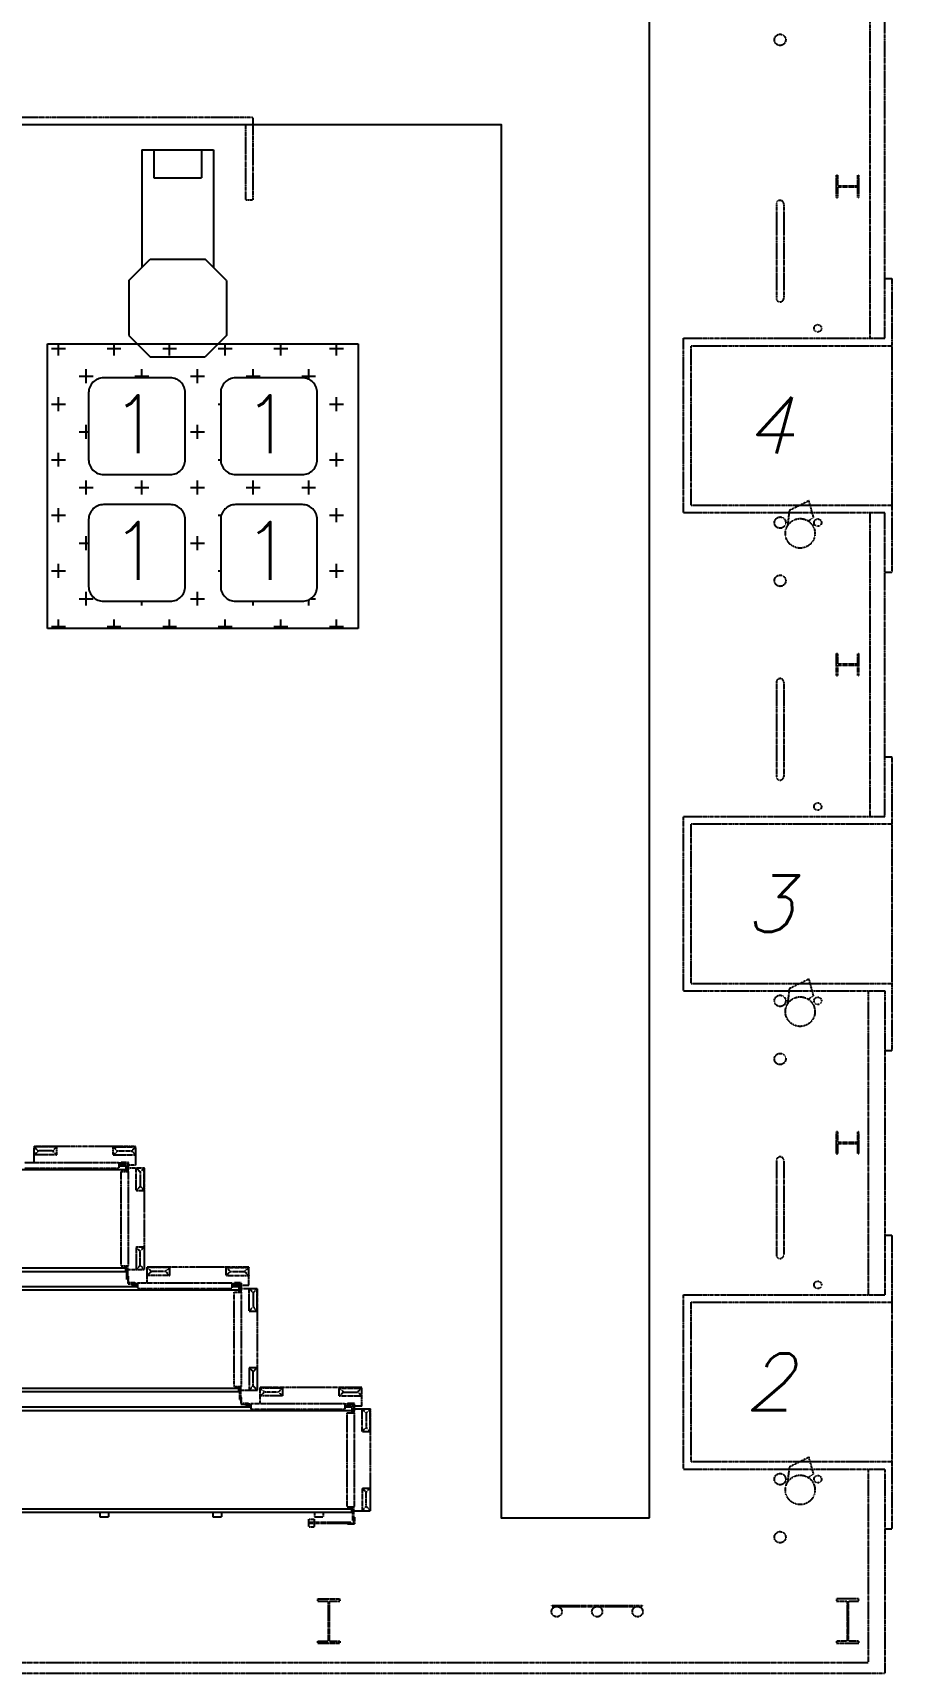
# Model space of a CAD drawing. Header units: millimetres. Extents: x -1732 to 458256, y -4349 to 130988.
# Drawn here: x 132499 to 144088, y 27629 to 49751 of the extents above; entities that cross this region are included whole.
import ezdxf
from ezdxf.enums import TextEntityAlignment as Align

# ---------------------------------------------------------------- set-up
doc = ezdxf.new("R2010")
doc.units = ezdxf.units.MM
doc.header["$LTSCALE"] = 0.01
doc.header["$MEASUREMENT"] = 0
doc.linetypes.add('PHANTOM2', pattern=[31.75, 15.875, -3.175, 3.175, -3.175, 3.175, -3.175])
for name, color, linetype in [('CHARIOTS', 251, 'CONTINUOUS'), ('Entreposage des rouleaux', 251, 'CONTINUOUS'), ('F-E-EQP', 251, 'CONTINUOUS'), ('F-E-EQP-PH2', 251, 'PHANTOM2'), ('F-E-EQP-TXT-MV2', 251, 'CONTINUOUS'), ('S-E-ACI', 251, 'PHANTOM2'), ('S-E-BET', 251, 'PHANTOM2')]:
    doc.layers.add(name, color=color, linetype=linetype)
doc.styles.add('ROMANS', font='ROMANS.SHX', dxfattribs={"width": 0.75, "oblique": 15})

msp = doc.modelspace()

# ---------------------------------------------------------------- hatches: boundary and pattern name
at = {"layer": 'Entreposage des rouleaux', "linetype": 'Continuous'}
h = msp.add_hatch(dxfattribs=at)
h.set_pattern_fill('CROSS', color=256, scale=1500, style=0)
h.set_pattern_definition([(0, (-78000, -37755.8), (375, 375), [187.5, -562.5]), (90, (-77906.25, -37849.55), (-375, 375), [187.5, -562.5])])
edge = h.paths.add_edge_path(flags=16)
edge.add_line((136134.5161, 45097.33961), (135232.03851, 45097.33961))
edge.add_arc((135232.03851, 44897.33961), 200, 90, 180)
edge.add_line((135032.03851, 44897.33961), (135032.03851, 43994.86202))
edge.add_arc((135232.03851, 43994.86202), 200, 180, 270)
edge.add_line((135232.03851, 43794.86202), (136134.5161, 43794.86202))
edge.add_arc((136134.5161, 43994.86202), 200, 270, 360)
edge.add_line((136334.5161, 43994.86202), (136334.5161, 44897.33961))
edge.add_arc((136134.5161, 44897.33961), 200, 0, 90)
edge = h.paths.add_edge_path(flags=16)
edge.add_line((134354.12246, 45097.33961), (133451.64487, 45097.33961))
edge.add_arc((133451.64487, 44897.33961), 200, 90, 180)
edge.add_line((133251.64487, 44897.33961), (133251.64487, 43994.86202))
edge.add_arc((133451.64487, 43994.86202), 200, 180, 270)
edge.add_line((133451.64487, 43794.86202), (134354.12246, 43794.86202))
edge.add_arc((134354.12246, 43994.86202), 200, 270, 360)
edge.add_line((134554.12246, 43994.86202), (134554.12246, 44897.33961))
edge.add_arc((134354.12246, 44897.33961), 200, 0, 90)
edge = h.paths.add_edge_path(flags=16)
edge.add_line((134354.12246, 43387.91476), (133451.64487, 43387.91476))
edge.add_arc((133451.64487, 43187.91476), 200, 90, 180)
edge.add_line((133251.64487, 43187.91476), (133251.64487, 42285.43717))
edge.add_arc((133451.64487, 42285.43717), 200, 180, 270)
edge.add_line((133451.64487, 42085.43717), (134354.12246, 42085.43717))
edge.add_arc((134354.12246, 42285.43717), 200, 270, 360)
edge.add_line((134554.12246, 42285.43717), (134554.12246, 43187.91476))
edge.add_arc((134354.12246, 43187.91476), 200, 0, 90)
edge = h.paths.add_edge_path(flags=16)
edge.add_line((136134.5161, 43387.91476), (135232.03851, 43387.91476))
edge.add_arc((135232.03851, 43187.91476), 200, 90, 180)
edge.add_line((135032.03851, 43187.91476), (135032.03851, 42285.43717))
edge.add_arc((135232.03851, 42285.43717), 200, 180, 270)
edge.add_line((135232.03851, 42085.43717), (136134.5161, 42085.43717))
edge.add_arc((136134.5161, 42285.43717), 200, 270, 360)
edge.add_line((136334.5161, 42285.43717), (136334.5161, 43187.91476))
edge.add_arc((136134.5161, 43187.91476), 200, 0, 90)
h.paths.add_polyline_path([(136885.86591, 45555.06843), (136885.86591, 41717.58301), (132696.70499, 41717.58301), (132696.70499, 45555.06843)])

# ---------------------------------------------------------------- linework, layer by layer
at = {"layer": 'CHARIOTS', "linetype": 'Continuous'}
msp.add_lwpolyline([(140816, 29724), (140816, 121145), (138816, 121145), (138816, 50189), (129489.15801, 50189), (129489.15801, 48514.618), (138816, 48514.618), (138816, 29724)], close=True, dxfattribs=at)
at = {"layer": 'Entreposage des rouleaux'}
for p, q in [((132696.70499, 45555.06843), (136885.86591, 45555.06843)), ((132696.70499, 41717.58301), (132696.70499, 45555.06843)), ((136885.86591, 45555.06843), (136885.86591, 41717.58301)), ((136885.86591, 41717.58301), (132696.70499, 41717.58301))]:
    msp.add_line(p, q, dxfattribs=at)
for points in [[(134354.12246, 45097.33961), (133451.64487, 45097.33961, 0.4142135624), (133251.64487, 44897.33961), (133251.64487, 43994.86202, 0.4142135624), (133451.64487, 43794.86202), (134354.12246, 43794.86202, 0.4142135624), (134554.12246, 43994.86202), (134554.12246, 44897.33961, 0.4142135624)], [(136134.5161, 45097.33961), (135232.03851, 45097.33961, 0.4142135624), (135032.03851, 44897.33961), (135032.03851, 43994.86202, 0.4142135624), (135232.03851, 43794.86202), (136134.5161, 43794.86202, 0.4142135624), (136334.5161, 43994.86202), (136334.5161, 44897.33961, 0.4142135624)], [(134354.12246, 43387.91476), (133451.64487, 43387.91476, 0.4142135624), (133251.64487, 43187.91476), (133251.64487, 42285.43717, 0.4142135624), (133451.64487, 42085.43717), (134354.12246, 42085.43717, 0.4142135624), (134554.12246, 42285.43717), (134554.12246, 43187.91476, 0.4142135624)], [(136134.5161, 43387.91476), (135232.03851, 43387.91476, 0.4142135624), (135032.03851, 43187.91476), (135032.03851, 42285.43717, 0.4142135624), (135232.03851, 42085.43717), (136134.5161, 42085.43717, 0.4142135624), (136334.5161, 42285.43717), (136334.5161, 43187.91476, 0.4142135624)]]:
    msp.add_lwpolyline(points, format="xyb", close=True, dxfattribs=at)
at = {"layer": 'F-E-EQP'}
for p, q in [((133967.41092, 48174.618), (133967.41092, 46584.618)), ((133967.41092, 48174.618), (134937.41092, 48174.618)), ((134132.41092, 48174.618), (134132.41092, 47794.618)), ((134772.41092, 48174.618), (134772.41092, 47794.618)), ((134937.41092, 48174.618), (134937.41092, 46584.618)), ((134132.41092, 47794.618), (134772.41092, 47794.618)), ((133792.41092, 46409.618), (134082.41092, 46699.618)), ((134082.41092, 46699.618), (134822.41092, 46699.618)), ((135112.41092, 46409.618), (134822.41092, 46699.618)), ((133792.41092, 46409.618), (133792.41092, 45669.618)), ((135112.41092, 46409.618), (135112.41092, 45669.618)), ((133792.41092, 45669.618), (134082.41092, 45379.618)), ((135112.41092, 45669.618), (134822.41092, 45379.618)), ((134082.41092, 45379.618), (134822.41092, 45379.618)), ((133754.58011, 34417.73913), (117294.60431, 34417.73913)), ((133658.58011, 34468.73913), (133754.58011, 34468.73913)), ((133754.58011, 34468.73913), (133754.58011, 34392.33913)), ((117294.60431, 33096.93913), (133754.20431, 33096.93913)), ((117294.60431, 33045.93844), (133754.58011, 33045.93844)), ((133754.58011, 33045.93844), (133754.58011, 33122.33913)), ((117294.60431, 32843.13913), (133912.58011, 32843.13913)), ((135278.20431, 32792.13913), (117294.60431, 32792.13913)), ((135182.58011, 32843.13913), (135278.58011, 32843.13913)), ((135278.58011, 32843.13913), (135278.58011, 32766.73913)), ((135278.58011, 31420.96263), (135278.58011, 31496.73913)), ((136802.58011, 29794.73844), (136802.58011, 29871.13913)), ((133404.00801, 29738.21332), (133518.30801, 29738.21332)), ((134928.00801, 29738.21332), (135042.30801, 29738.21332))]:
    msp.add_line(p, q, dxfattribs=at)
at = {"layer": 'F-E-EQP', "linetype": 'Continuous'}
for p, q in [((117294.60431, 31471.96332), (135278.20431, 31471.96332)), ((135278.58011, 31420.96263), (117294.60431, 31420.96263)), ((135436.58011, 31217.53913), (117294.60431, 31217.53913)), ((136802.58011, 31166.63878), (117294.60431, 31166.63878)), ((117294.60431, 29845.73913), (136802.58011, 29845.73913)), ((136802.58011, 29794.73844), (117294.60431, 29794.73844)), ((133404.00801, 29794.73844), (133404.00801, 29738.21332)), ((133518.30801, 29794.73844), (133518.30801, 29738.21332)), ((134928.00801, 29794.73844), (134928.00801, 29738.21332)), ((135042.30801, 29794.73844), (135042.30801, 29738.21332))]:
    msp.add_line(p, q, dxfattribs=at)
at = {"layer": 'F-E-EQP-PH2'}
for p, q in [((126662.41092, 48614.618), (135467.41092, 48614.618)), ((126762.41092, 48514.618), (135367.41092, 48514.618)), ((135367.41092, 48514.618), (135367.41092, 47499.618)), ((135467.41092, 48614.618), (135467.41092, 47499.618)), ((135367.41092, 47499.618), (135467.41092, 47499.618)), ((142526.03871, 47441.87281), (142526.03871, 46171.87281)), ((142626.03871, 47441.87281), (142626.03871, 46171.87281)), ((142965.91642, 43440.51708), (142700.30627, 43307.80293)), ((143028.82385, 43213.50588), (142965.91642, 43440.51708)), ((142700.30627, 43307.80293), (142676.3575, 43102.83434)), ((142954.25061, 43168.23319), (143028.82385, 43213.50588)), ((142526.03871, 40991.87281), (142526.03871, 39721.87281)), ((142626.03871, 40991.87281), (142626.03871, 39721.87281)), ((142965.91642, 36990.51708), (142700.30627, 36857.80293)), ((143028.82385, 36763.50588), (142965.91642, 36990.51708)), ((142700.30627, 36857.80293), (142676.3575, 36652.83434)), ((142954.25061, 36718.23319), (143028.82385, 36763.50588)), ((132388.58011, 34516.53913), (133658.58011, 34516.53913)), ((133888.58011, 34730.53913), (132516.58011, 34730.53913)), ((132516.58011, 34516.53913), (132516.58011, 34730.53913)), ((132516.58011, 34725.53913), (132574.58011, 34671.79902)), ((132821.58011, 34725.53913), (132516.58011, 34725.53913)), ((132574.58011, 34671.79902), (132516.58011, 34618.0589)), ((132821.58011, 34618.0589), (132516.58011, 34618.0589)), ((132763.58011, 34671.79902), (132574.58011, 34671.79902)), ((132821.58011, 34725.53913), (132763.58011, 34671.79902)), ((132763.58011, 34671.79902), (132821.58011, 34618.0589)), ((132821.58011, 34618.0589), (132821.58011, 34725.53913)), ((133583.58011, 34725.53913), (133888.58011, 34725.53913)), ((133583.58011, 34725.53913), (133641.58011, 34671.79902)), ((133583.58011, 34618.0589), (133583.58011, 34725.53913)), ((133641.58011, 34671.79902), (133583.58011, 34618.0589)), ((133583.58011, 34618.0589), (133888.58011, 34618.0589)), ((133641.58011, 34671.79902), (133830.58011, 34671.79902)), ((133658.58011, 34516.53913), (133658.58011, 34440.53913)), ((133888.58011, 34725.53913), (133830.58011, 34671.79902)), ((133830.58011, 34671.79902), (133888.58011, 34618.0589)), ((133888.58011, 34480.53913), (133888.58011, 34730.53913)), ((142526.03871, 34541.87281), (142526.03871, 33271.87281)), ((142626.03871, 34541.87281), (142626.03871, 33271.87281)), ((132388.58011, 34440.53913), (133658.58011, 34440.53913)), ((133740.95592, 34506.53913), (133658.58011, 34506.53913)), ((133740.95592, 34493.53913), (133658.58011, 34493.53913)), ((133780.58011, 34480.53913), (133658.58011, 34480.53913)), ((133688.58011, 34392.33913), (133790.58011, 34392.33913)), ((133688.58011, 33122.33913), (133688.58011, 34392.33913)), ((133740.95592, 34493.53913), (133740.95592, 34506.53913)), ((133767.58011, 34443.33913), (133754.58011, 34443.33913)), ((133767.58011, 34466.53913), (133780.58011, 34466.53913)), ((133767.58011, 34392.33913), (133767.58011, 34466.53913)), ((133780.58011, 34466.53913), (133780.58011, 34392.33913)), ((133790.58011, 34443.33913), (134004.58011, 34443.33913)), ((133790.58011, 33122.33913), (133790.58011, 34392.33913)), ((133888.58011, 34480.53913), (133790.95592, 34480.53913)), ((133892.09988, 34138.33913), (133892.09988, 34443.33913)), ((133892.09988, 34443.33913), (133945.84, 34385.33913)), ((133945.84, 34385.33913), (133999.58011, 34443.33913)), ((133945.84, 34385.33913), (133945.84, 34196.33913)), ((133999.58011, 34138.33913), (133999.58011, 34443.33913)), ((134004.58011, 33071.33913), (134004.58011, 34443.33913)), ((133892.09988, 34138.33913), (133945.84, 34196.33913)), ((133892.09988, 34138.33913), (133999.58011, 34138.33913)), ((133945.84, 34196.33913), (133999.58011, 34138.33913)), ((133892.09988, 33376.33913), (133892.09988, 33071.33913)), ((133892.09988, 33376.33913), (133999.58011, 33376.33913)), ((133892.09988, 33376.33913), (133945.84, 33318.33913)), ((133945.84, 33318.33913), (133999.58011, 33376.33913)), ((133945.84, 33129.33913), (133945.84, 33318.33913)), ((133999.58011, 33376.33913), (133999.58011, 33071.33913)), ((133688.58011, 33122.33913), (133790.58011, 33122.33913)), ((133754.58011, 33071.33913), (133767.58011, 33071.33913)), ((133767.58011, 32937.93913), (133767.58011, 33122.33913)), ((133780.58011, 32937.93913), (133780.58011, 33122.33913)), ((133780.58011, 33071.33913), (134004.58011, 33071.33913)), ((133892.09988, 33071.33913), (133945.84, 33129.33913)), ((133945.84, 33129.33913), (133999.58011, 33071.33913)), ((135412.58011, 33104.93913), (134040.58011, 33104.93913)), ((134040.58011, 32890.93913), (134040.58011, 33104.93913)), ((134040.58011, 33099.93913), (134098.58011, 33046.19902)), ((134345.58011, 33099.93913), (134040.58011, 33099.93913)), ((134098.58011, 33046.19902), (134040.58011, 32992.4589)), ((134345.58011, 32992.4589), (134040.58011, 32992.4589)), ((134287.58011, 33046.19902), (134098.58011, 33046.19902)), ((134345.58011, 33099.93913), (134287.58011, 33046.19902)), ((134287.58011, 33046.19902), (134345.58011, 32992.4589)), ((134345.58011, 32992.4589), (134345.58011, 33099.93913)), ((135107.58011, 33099.93913), (135412.58011, 33099.93913)), ((135107.58011, 33099.93913), (135165.58011, 33046.19902)), ((135107.58011, 32992.4589), (135107.58011, 33099.93913)), ((135165.58011, 33046.19902), (135107.58011, 32992.4589)), ((135107.58011, 32992.4589), (135412.58011, 32992.4589)), ((135165.58011, 33046.19902), (135354.58011, 33046.19902)), ((135412.58011, 33099.93913), (135354.58011, 33046.19902)), ((135354.58011, 33046.19902), (135412.58011, 32992.4589)), ((135412.58011, 32854.93913), (135412.58011, 33104.93913)), ((133780.58011, 32937.93913), (133767.58011, 32937.93913)), ((133780.58011, 32937.93913), (133767.58011, 32937.93913)), ((133830.58011, 32880.93913), (133830.58011, 32867.93913)), ((133912.58011, 32880.93913), (133830.58011, 32880.93913)), ((133912.58011, 32867.93913), (133830.58011, 32867.93913)), ((133912.58011, 32890.93913), (133912.58011, 32814.93913)), ((133912.58011, 32890.93913), (135182.58011, 32890.93913)), ((133912.58011, 32814.93913), (135182.58011, 32814.93913)), ((135182.58011, 32890.93913), (135182.58011, 32814.93913)), ((135264.95592, 32880.93913), (135182.58011, 32880.93913)), ((135264.95592, 32867.93913), (135182.58011, 32867.93913)), ((135304.95592, 32854.93913), (135182.58011, 32854.93913)), ((135212.58011, 32766.73913), (135314.58011, 32766.73913)), ((135212.58011, 31496.73913), (135212.58011, 32766.73913)), ((135264.95592, 32867.93913), (135264.95592, 32880.93913)), ((135291.58011, 32817.73913), (135278.58011, 32817.73913)), ((135291.58011, 32840.93913), (135304.58011, 32840.93913)), ((135291.58011, 32766.73913), (135291.58011, 32840.93913)), ((135304.58011, 32840.93913), (135304.58011, 32766.73913)), ((135314.58011, 32817.73913), (135528.58011, 32817.73913)), ((135314.58011, 31496.73913), (135314.58011, 32766.73913)), ((135412.58011, 32854.93913), (135314.95592, 32854.93913)), ((135416.09988, 32512.73913), (135416.09988, 32817.73913)), ((135416.09988, 32817.73913), (135469.84, 32759.73913)), ((135469.84, 32759.73913), (135523.58011, 32817.73913)), ((135469.84, 32759.73913), (135469.84, 32570.73913)), ((135523.58011, 32512.73913), (135523.58011, 32817.73913)), ((135528.58011, 31445.73913), (135528.58011, 32817.73913)), ((135416.09988, 32512.73913), (135469.84, 32570.73913)), ((135469.84, 32570.73913), (135523.58011, 32512.73913)), ((135416.09988, 32512.73913), (135523.58011, 32512.73913)), ((135416.09988, 31750.73913), (135469.84, 31692.73913)), ((135416.09988, 31750.73913), (135523.58011, 31750.73913)), ((135416.09988, 31750.73913), (135416.09988, 31445.73913)), ((135469.84, 31692.73913), (135523.58011, 31750.73913)), ((135469.84, 31503.73913), (135469.84, 31692.73913)), ((135523.58011, 31750.73913), (135523.58011, 31445.73913)), ((135212.58011, 31496.73913), (135314.58011, 31496.73913)), ((135278.58011, 31445.73913), (135291.58011, 31445.73913)), ((135291.58011, 31312.33913), (135291.58011, 31496.73913)), ((135304.58011, 31312.33913), (135304.58011, 31496.73913)), ((135304.58011, 31445.73913), (135528.58011, 31445.73913)), ((135416.09988, 31445.73913), (135469.84, 31503.73913)), ((135469.84, 31503.73913), (135523.58011, 31445.73913)), ((135564.58011, 31265.33913), (135564.58011, 31479.33913)), ((136936.58011, 31479.33913), (135564.58011, 31479.33913)), ((135869.58011, 31474.33913), (135564.58011, 31474.33913)), ((135564.58011, 31474.33913), (135622.58011, 31420.59902)), ((135622.58011, 31420.59902), (135564.58011, 31366.8589)), ((135811.58011, 31420.59902), (135622.58011, 31420.59902)), ((135869.58011, 31474.33913), (135811.58011, 31420.59902)), ((135811.58011, 31420.59902), (135869.58011, 31366.8589)), ((135869.58011, 31366.8589), (135869.58011, 31474.33913)), ((136631.58011, 31474.33913), (136689.58011, 31420.59902)), ((136631.58011, 31366.8589), (136631.58011, 31474.33913)), ((136631.58011, 31474.33913), (136936.58011, 31474.33913)), ((136689.58011, 31420.59902), (136631.58011, 31366.8589)), ((136689.58011, 31420.59902), (136878.58011, 31420.59902)), ((136936.58011, 31474.33913), (136878.58011, 31420.59902)), ((136878.58011, 31420.59902), (136936.58011, 31366.8589)), ((136936.58011, 31229.33913), (136936.58011, 31479.33913)), ((135304.58011, 31312.33913), (135291.58011, 31312.33913)), ((135304.58011, 31312.33913), (135291.58011, 31312.33913)), ((135436.58011, 31255.33913), (135354.58011, 31255.33913)), ((135354.58011, 31255.33913), (135354.58011, 31242.33913)), ((135436.58011, 31242.33913), (135354.58011, 31242.33913)), ((135436.58011, 31265.33913), (135436.58011, 31189.33913)), ((135436.58011, 31265.33913), (136706.58011, 31265.33913)), ((135869.58011, 31366.8589), (135564.58011, 31366.8589)), ((136631.58011, 31366.8589), (136936.58011, 31366.8589)), ((136706.58011, 31265.33913), (136706.58011, 31189.33913)), ((136788.95592, 31255.33913), (136706.58011, 31255.33913)), ((136788.95592, 31242.33913), (136706.58011, 31242.33913)), ((136828.95592, 31229.33913), (136706.58011, 31229.33913)), ((136802.58011, 31217.53913), (136706.58011, 31217.53913)), ((136788.95592, 31242.33913), (136788.95592, 31255.33913)), ((136802.58011, 31217.53913), (136802.58011, 31141.13913)), ((136815.58011, 31215.33913), (136828.58011, 31215.33913)), ((136815.58011, 31141.13913), (136815.58011, 31215.33913)), ((136828.58011, 31215.33913), (136828.58011, 31141.13913)), ((136936.58011, 31229.33913), (136838.95592, 31229.33913)), ((135436.58011, 31189.33913), (136706.58011, 31189.33913)), ((136736.58011, 31141.13913), (136838.58011, 31141.13913)), ((136736.58011, 29871.13913), (136736.58011, 31141.13913)), ((136802.58011, 31192.13913), (136815.58011, 31192.13913)), ((136802.58011, 31192.13913), (136802.58011, 31141.13913)), ((136838.58011, 31192.13913), (137052.58011, 31192.13913)), ((136838.58011, 29871.13913), (136838.58011, 31141.13913)), ((136940.09988, 30887.13913), (136940.09988, 31192.13913)), ((136940.09988, 31192.13913), (136993.84, 31134.13913)), ((136993.84, 31134.13913), (137047.58011, 31192.13913)), ((136993.84, 31134.13913), (136993.84, 30945.13913)), ((137047.58011, 30887.13913), (137047.58011, 31192.13913)), ((137052.58011, 29820.13913), (137052.58011, 31192.13913)), ((136940.09988, 30887.13913), (136993.84, 30945.13913)), ((136940.09988, 30887.13913), (137047.58011, 30887.13913)), ((136993.84, 30945.13913), (137047.58011, 30887.13913)), ((142965.91642, 30540.51708), (142700.30627, 30407.80293)), ((143028.82385, 30313.50588), (142965.91642, 30540.51708)), ((142700.30627, 30407.80293), (142676.3575, 30202.83434)), ((142954.25061, 30268.23319), (143028.82385, 30313.50588)), ((136940.09988, 30125.13913), (136940.09988, 29820.13913)), ((136940.09988, 30125.13913), (136993.84, 30067.13913)), ((136940.09988, 30125.13913), (137047.58011, 30125.13913)), ((136993.84, 30067.13913), (137047.58011, 30125.13913)), ((137047.58011, 30125.13913), (137047.58011, 29820.13913)), ((136736.58011, 29871.13913), (136838.58011, 29871.13913)), ((136815.58011, 29686.73913), (136815.58011, 29871.13913)), ((136828.58011, 29686.73913), (136828.58011, 29871.13913)), ((136940.09988, 29820.13913), (136993.84, 29878.13913)), ((136993.84, 29878.13913), (136993.84, 30067.13913)), ((136993.84, 29878.13913), (137047.58011, 29820.13913)), ((136222.98011, 29704.23913), (136298.98011, 29704.23913)), ((136222.98011, 29602.23913), (136222.98011, 29704.23913)), ((136788.58011, 29659.73913), (136222.98011, 29659.73913)), ((136788.58011, 29646.73913), (136222.98011, 29646.73913)), ((136298.98011, 29659.73913), (136298.98011, 29704.23913)), ((136298.98011, 29602.23913), (136298.98011, 29646.73913)), ((136299.60801, 29794.73844), (136299.60801, 29738.21332)), ((136299.60801, 29738.21332), (136413.90801, 29738.21332)), ((136413.90801, 29794.73844), (136413.90801, 29738.21332)), ((136686.58011, 29646.73913), (136686.58011, 29659.73913)), ((136788.58011, 29659.73913), (136788.58011, 29646.73913)), ((136802.58011, 29820.13913), (136815.58011, 29820.13913)), ((136828.58011, 29686.73913), (136815.58011, 29686.73913)), ((136828.58011, 29820.13913), (137052.58011, 29820.13913)), ((136222.98011, 29602.23913), (136298.98011, 29602.23913)), ((139499.15801, 28528.53379), (139499.15801, 28541.23379)), ((139499.15801, 28541.23379), (140719.15801, 28541.23379)), ((140719.15801, 28528.53379), (140719.15801, 28541.23379)), ((139499.15801, 28528.53379), (140719.15801, 28528.53379))]:
    msp.add_line(p, q, dxfattribs=at)
for points in [[(133693.58011, 34506.53913), (133770.58011, 34506.53913, -0.4142135624), (133780.58011, 34496.53913), (133780.58011, 34419.53913, 0.4142135624), (133785.58011, 34414.53913), (133790.58011, 34414.53913), (133790.58011, 34516.53913), (133688.58011, 34516.53913), (133688.58011, 34511.53913, 0.4142135624)], [(133877.58011, 32890.93913), (133800.58011, 32890.93913, -0.4142135624), (133790.58011, 32900.93913), (133790.58011, 32977.93913, 0.4142135624), (133785.58011, 32982.93913), (133780.58011, 32982.93913), (133780.58011, 32880.93913), (133882.58011, 32880.93913), (133882.58011, 32885.93913, 0.4142135624)], [(135217.58011, 32880.93913), (135294.58011, 32880.93913, -0.4142135624), (135304.58011, 32870.93913), (135304.58011, 32793.93913, 0.4142135624), (135309.58011, 32788.93913), (135314.58011, 32788.93913), (135314.58011, 32890.93913), (135212.58011, 32890.93913), (135212.58011, 32885.93913, 0.4142135624)], [(135401.58011, 31265.33913), (135324.58011, 31265.33913, -0.4142135624), (135314.58011, 31275.33913), (135314.58011, 31352.33913, 0.4142135624), (135309.58011, 31357.33913), (135304.58011, 31357.33913), (135304.58011, 31255.33913), (135406.58011, 31255.33913), (135406.58011, 31260.33913, 0.4142135624)], [(136741.58011, 31255.33913), (136818.58011, 31255.33913, -0.4142135624), (136828.58011, 31245.33913), (136828.58011, 31168.33913, 0.4142135624), (136833.58011, 31163.33913), (136838.58011, 31163.33913), (136838.58011, 31265.33913), (136736.58011, 31265.33913), (136736.58011, 31260.33913, 0.4142135624)], [(136741.58011, 29646.73913), (136818.58011, 29646.73913, 0.4142135624), (136828.58011, 29656.73913), (136828.58011, 29733.73913, -0.4142135624), (136833.58011, 29738.73913), (136838.58011, 29738.73913), (136838.58011, 29636.73913), (136736.58011, 29636.73913), (136736.58011, 29641.73913, -0.4142135624)]]:
    msp.add_lwpolyline(points, format="xyb", close=True, dxfattribs=at)
for centre, radius in [((142576.03871, 49655.97423), 76), ((143084.03871, 45765.87281), 50), ((142576.03871, 43145.5919), 76), ((142847.09087, 43000.46507), 199.07122), ((143084.03871, 43145.5919), 50), ((142576.03871, 42362.0764), 76), ((143084.03871, 39315.87281), 50), ((142576.03871, 36695.5919), 76), ((142847.09087, 36550.46507), 199.07122), ((143084.03871, 36695.5919), 50), ((142576.03871, 35912.0764), 76), ((143084.03871, 32865.87281), 50), ((142576.03871, 30245.5919), 76), ((142847.09087, 30100.46507), 199.07122), ((143084.03871, 30245.5919), 50), ((142576.03871, 29462.0764), 76), ((139564.15801, 28458.53379), 70), ((140109.15801, 28458.53379), 70), ((140654.15801, 28458.53379), 70)]:
    msp.add_circle(centre, radius, dxfattribs=at)
for centre, start, end in [((142576.03871, 47441.87281), 0, 180), ((142576.03871, 46171.87281), 180, 0), ((142576.03871, 40991.87281), 0, 180), ((142576.03871, 39721.87281), 180, 0), ((142576.03871, 34541.87281), 0, 180), ((142576.03871, 33271.87281), 180, 0)]:
    msp.add_arc(centre, 50, start, end, dxfattribs=at)
at = {"layer": 'S-E-ACI'}
for p, q in [((143338.03871, 47531.7841), (143338.03871, 47831.78045)), ((143338.03871, 47831.78045), (143353.04402, 47831.78045)), ((143353.04402, 47689.28036), (143353.04402, 47831.78045)), ((143623.01147, 47831.78045), (143638.01678, 47831.78045)), ((143623.01147, 47689.28036), (143623.01147, 47831.78045)), ((143638.01678, 47531.7841), (143638.01678, 47831.78045)), ((143353.04402, 47689.28036), (143623.01147, 47689.28036)), ((143353.04402, 47531.7841), (143353.04402, 47674.2842)), ((143353.04402, 47674.2842), (143623.01147, 47674.2842)), ((143623.01147, 47531.7841), (143623.01147, 47674.2842)), ((143338.03871, 47531.7841), (143353.04402, 47531.7841)), ((143623.01147, 47531.7841), (143638.01678, 47531.7841)), ((143338.03871, 41381.78045), (143353.04402, 41381.78045)), ((143338.03871, 41081.7841), (143338.03871, 41381.78045)), ((143353.04402, 41239.25293), (143353.04402, 41381.78045)), ((143623.01147, 41381.78045), (143638.01678, 41381.78045)), ((143623.01147, 41239.25293), (143623.01147, 41381.78045)), ((143638.01678, 41081.7841), (143638.01678, 41381.78045)), ((143353.04402, 41239.25293), (143623.01147, 41239.25293)), ((143353.04402, 41224.24762), (143623.01147, 41224.24762)), ((143353.04402, 41081.7841), (143353.04402, 41224.24762)), ((143623.01147, 41081.7841), (143623.01147, 41224.24762)), ((143338.03871, 41081.7841), (143353.04402, 41081.7841)), ((143623.01147, 41081.7841), (143638.01678, 41081.7841)), ((143338.03871, 34631.79782), (143338.03871, 34931.76674)), ((143338.03871, 34931.76674), (143353.04402, 34931.76674)), ((143353.04402, 34789.26664), (143353.04402, 34931.76674)), ((143353.04402, 34789.26664), (143623.01147, 34789.26664)), ((143353.04402, 34631.79782), (143353.04402, 34774.27048)), ((143353.04402, 34774.27048), (143623.01147, 34774.27048)), ((143623.01147, 34931.76674), (143638.01678, 34931.76674)), ((143623.01147, 34789.26664), (143623.01147, 34931.76674)), ((143623.01147, 34631.79782), (143623.01147, 34774.27048)), ((143638.01678, 34631.79782), (143638.01678, 34931.76674)), ((143338.03871, 34631.79782), (143353.04402, 34631.79782)), ((143623.01147, 34631.79782), (143638.01678, 34631.79782)), ((136338.20613, 28631.7832), (136338.20613, 28601.78174)), ((136338.20613, 28631.7832), (136638.20248, 28631.7832)), ((136338.20613, 28601.78174), (136480.73366, 28601.78174)), ((136480.73366, 28601.78174), (136480.73366, 28061.78282)), ((136495.72982, 28601.78174), (136495.72982, 28061.78282)), ((136495.72982, 28601.78174), (136638.20248, 28601.78174)), ((136638.20248, 28631.7832), (136638.20248, 28601.78174)), ((136338.20613, 28061.78282), (136338.20613, 28031.78135)), ((136338.20613, 28061.78282), (136480.73366, 28061.78282)), ((136338.20613, 28031.78135), (136638.20248, 28031.78135)), ((136495.72982, 28061.78282), (136638.20248, 28061.78282)), ((136638.20248, 28061.78282), (136638.20248, 28031.78135))]:
    msp.add_line(p, q, dxfattribs=at)
msp.add_lwpolyline([(143496.68352, 28601.78174), (143639.15618, 28601.78174), (143639.15618, 28631.7832), (143339.15983, 28631.7832), (143339.15983, 28601.78174), (143481.68736, 28601.78174), (143481.68736, 28061.78282), (143339.15983, 28061.78282), (143339.15983, 28031.78135), (143639.15618, 28031.78135), (143639.15618, 28061.78282), (143496.68352, 28061.78282)], close=True, dxfattribs=at)
at = {"layer": 'S-E-BET'}
for p, q in [((143788.01495, 50575.68011), (143788.01495, 45631.78228)), ((143988.02167, 45631.78228), (143988.02167, 50575.68011)), ((143988.02167, 46436.75089), (144088.01131, 46436.75089)), ((144088.01131, 42476.8411), (144088.01131, 46436.75089)), ((141275.08831, 43281.78228), (141275.08831, 45631.78228)), ((141275.08831, 45631.78228), (143988.02167, 45631.78228)), ((141375.07795, 43381.77192), (141375.07795, 45531.79264)), ((141375.07795, 45531.79264), (144088.01131, 45531.79264)), ((141375.07795, 43381.77192), (144088.01131, 43381.77192)), ((141275.08831, 43281.78228), (143988.02167, 43281.78228)), ((143788.01495, 43281.78228), (143788.01495, 39181.78228)), ((143988.02167, 39181.78228), (143988.02167, 43281.78228)), ((143988.02167, 42476.8411), (144088.01131, 42476.8411)), ((143988.02167, 39986.75089), (144088.01131, 39986.75089)), ((144088.01131, 36026.8411), (144088.01131, 39986.75089)), ((141275.08831, 36831.78228), (141275.08831, 39181.78228)), ((141275.08831, 39181.78228), (143988.02167, 39181.78228)), ((141375.07795, 36931.77192), (141375.07795, 39081.79264)), ((141375.07795, 39081.79264), (144088.01131, 39081.79264)), ((141275.08831, 36831.78228), (143988.02167, 36831.78228)), ((141375.07795, 36931.77192), (144088.01131, 36931.77192)), ((143764.73161, 36831.78228), (143764.73161, 33497.30843)), ((143988.02167, 36831.78228), (143988.02167, 33497.30843)), ((143988.02167, 36026.8411), (144088.01131, 36026.8411)), ((143764.73161, 33497.30843), (143764.73161, 32731.78228)), ((143988.02167, 33536.75089), (144088.01131, 33536.75089)), ((143988.02167, 33497.30843), (143988.02167, 32731.78228)), ((144088.01131, 29576.8411), (144088.01131, 33536.75089)), ((141275.08831, 30381.78228), (141275.08831, 32731.78228)), ((141275.08831, 32731.78228), (143988.02167, 32731.78228)), ((141375.07795, 30481.77192), (141375.07795, 32631.79264)), ((141375.07795, 32631.79264), (144088.01131, 32631.79264)), ((141275.08831, 30381.78228), (143988.02167, 30381.78228)), ((141375.07795, 30481.77192), (144088.01131, 30481.77192)), ((143764.73161, 30381.78228), (143764.73161, 29497.41194)), ((143988.02167, 30381.78228), (143988.02167, 29497.41194)), ((143764.73161, 29497.41194), (143764.73161, 27773.53379)), ((143988.02167, 29576.8411), (144088.01131, 29576.8411)), ((143988.02167, 29497.41194), (143988.02167, 27628.53379)), ((121393.83533, 27773.53379), (143764.73161, 27773.53379)), ((121393.83533, 27628.53379), (143988.02167, 27628.53379))]:
    msp.add_line(p, q, dxfattribs=at)

# ---------------------------------------------------------------- texts
at = {"layer": 'Entreposage des rouleaux', "style": 'ROMANS'}
for p in [(133553.44433, 44082.59888), (135333.83797, 44082.59888), (133553.44433, 42373.17403), (135333.83797, 42373.17403)]:
    msp.add_text('1', height=780, dxfattribs=at).set_placement(p)
at = {"layer": 'F-E-EQP-TXT-MV2', "style": 'ROMANS', "oblique": 15}
for s, p in [('4', (142431.54777, 44456.78228)), ('3', (142431.54777, 38006.78228)), ('2', (142431.54777, 31556.78228))]:
    msp.add_text(s, height=762, dxfattribs=at).set_placement(p, align=Align.MIDDLE)

doc.saveas('drawing.dxf')
